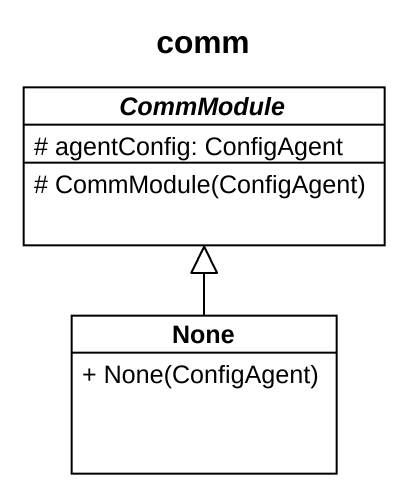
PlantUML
@startuml
title comm
hide circle
hide empty members
skinparam classAttributeIconSize 0
abstract class CommModule {
  # agentConfig: ConfigAgent
  # CommModule(ConfigAgent)
}
class None {
  + None(ConfigAgent)
}
None -up-|> CommModule
@enduml
